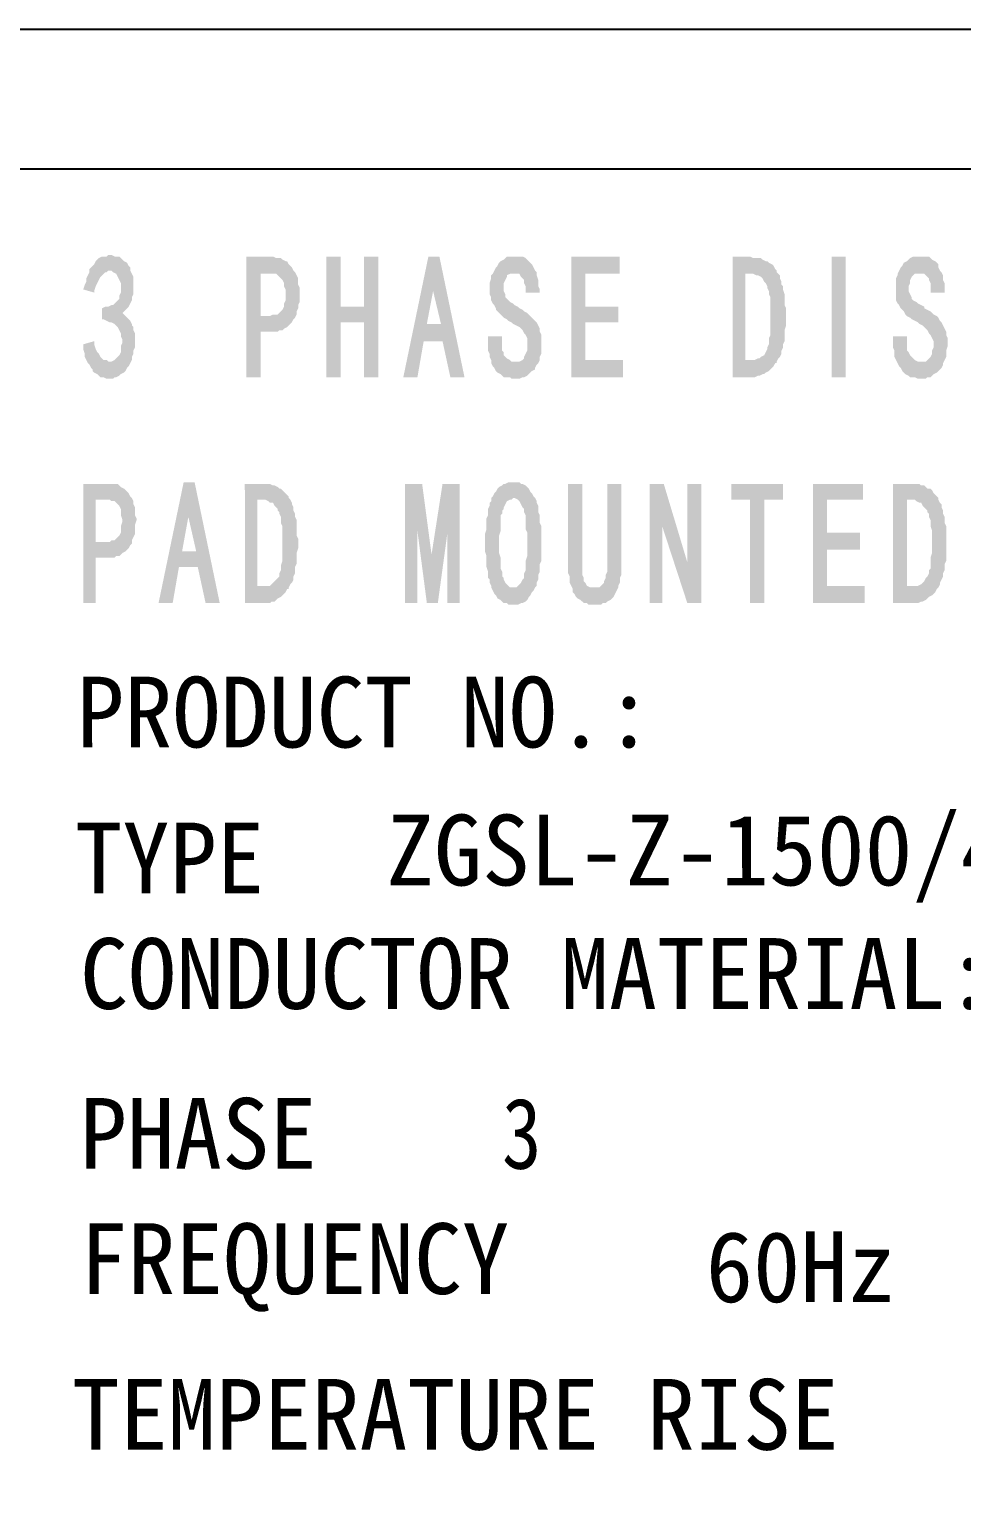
# Model space of a CAD drawing. Header units: millimetres. Extents: x -26542 to -511, y 85916 to 91363.
# Drawn here: x -1567 to -1251.4, y 90081.1 to 90573.6 of the extents above; entities that cross this region are included whole.
import ezdxf

# ---------------------------------------------------------------- set-up
doc = ezdxf.new("R2010")
doc.units = ezdxf.units.MM
for name, color, linetype in [('PDF_Geometry', 7, 'Continuous'), ('PDF_Solid Fills', 7, 'Continuous'), ('PDF_Text', 7, 'Continuous')]:
    doc.layers.add(name, color=color, linetype=linetype)
doc.styles.add('PDF FangSong', font='simfang.ttf')

msp = doc.modelspace()

# ---------------------------------------------------------------- hatches: boundary and pattern name
at = {"layer": 'PDF_Solid Fills', "transparency": 33554559, "extrusion": (-0.004685415688226653, -0.01745240643729066, 0.9998367168639969)}
for points in [[(-24952.27150191017, 87017.04510250548), (-24952.64661883563, 87016.39459239738), (-24953.67224586941, 87016.1191992145), (-24954.18518980744, 87015.98146760417), (-24955.07312024792, 87015.19326089881), (-24955.44823717338, 87014.54275079444), (-24955.82335409697, 87013.89224068215), (-24956.06077443098, 87012.7289170553), (-24956.43602177571, 87012.07837192621), (-24956.81106866046, 87011.42760097934), (-24957.18618558592, 87010.77709086752), (-24956.91079240304, 87009.75146384072), (-24957.14821273508, 87008.58814021014), (-24957.38563306723, 87007.42481658654), (-24957.11023988435, 87006.39918954903), (-24957.34759017767, 87005.2356050834), (-24957.4474443394, 87003.55943292473), (-24953.58209569589, 87003.49775207369), (-24953.71979228919, 87004.01056558872), (-24953.62006854848, 87005.68670273433), (-24953.38264821458, 87006.85002635792), (-24953.14529792115, 87008.01361082355), (-24952.90787758725, 87009.17693445086), (-24952.53276066366, 87009.82744455896), (-24952.15751331893, 87010.47798968805), (-24951.78239639348, 87011.12849979242), (-24951.26958287659, 87011.26619638596), (-24950.894465953, 87011.91670649778), (-24943.71481587575, 87013.8445288227), (-24943.9902090606, 87014.8701558602), (-24944.64078920777, 87015.24553362047), (-24945.42899590754, 87016.13346406119), (-24946.59231953474, 87016.37088439707), (-24947.24296006234, 87016.74596630223), (-24947.89347017265, 87017.12108322745), (-24948.54398028099, 87017.49620014941), (-24949.56960731489, 87017.22080697026), (-24950.08242082992, 87017.08311037673), (-24951.24587487814, 87017.32049568836)], [(-24898.28623894835, 87030.99128731759), (-24907.00445999554, 87028.65034019994), (-24896.40140217717, 86989.16213435726), (-24891.78581968637, 86990.40147372289), (-24895.77916093136, 87005.27358739218), (-24891.67652237683, 87006.37519514794), (-24891.16370885994, 87006.51289174147), (-24890.13808182615, 87006.78828492435), (-24889.76283448131, 87007.43883005297), (-24888.73720744939, 87007.71422323957), (-24888.36209052394, 87008.36473334767), (-24887.47423012031, 87009.15320088807), (-24887.09898277558, 87009.8037460167), (-24886.72386585025, 87010.45425612526), (-24886.34874892479, 87011.10476623382), (-24886.11132859264, 87012.26808985695), (-24885.73621166719, 87012.91859996924), (-24897.1561968904, 87010.4019834036), (-24900.87414495251, 87024.2484700391), (-24897.79713343165, 87025.07468461199), (-24889.72955291404, 87027.79071363853), (-24890.38006302237, 87028.1658305605), (-24891.16826972412, 87029.05376100074), (-24891.81877983245, 87029.42887793016), (-24892.4692899409, 87029.80399485165), (-24893.25769710063, 87030.69215111434), (-24893.77051061753, 87030.55445452081), (-24894.93383424287, 87030.79187485669), (-24895.58434435306, 87031.16699178191), (-24896.61010180612, 87030.89156357897), (-24897.12291532313, 87030.75386698917)], [(-24876.23448486184, 87036.91300759045), (-24880.85006735264, 87035.67366822483), (-24870.24693949916, 86996.18520154711), (-24865.63135700661, 86997.42454091273), (-24870.45101788163, 87015.37405736838), (-24862.75842386822, 87017.43961129943), (-24871.82798380184, 87020.50219253357)], [(-24863.92643877701, 87040.21786587825), (-24868.54189084843, 87038.97856152896), (-24864.13538978854, 87022.56774647208), (-24871.82798380184, 87020.50219253357), (-24862.75842386822, 87017.43961129943), (-24857.9387629932, 86999.49009485124), (-24853.32331092178, 87000.72939920053)], [(-24843.92578902061, 87045.58772140322), (-24847.5156140601, 87044.62381023681), (-24845.11796377378, 87002.93235386955), (-24840.50238128123, 87004.17169323564), (-24841.61828890792, 87016.51771217305), (-24835.46426586632, 87018.17014131509), (-24842.10726400523, 87022.43434990244), (-24842.94770840835, 87033.75448096031)], [(-24843.9259290999, 87045.5882430803), (-24842.94771806477, 87033.75503766164), (-24837.49188197253, 87023.6739150905), (-24842.10733404395, 87022.43461074121), (-24835.46420548402, 87018.17043717392), (-24829.73297620693, 87007.063687569), (-24825.11739371438, 87008.30302693462)], [(-24819.3099576931, 87052.19736793032), (-24820.335584727, 87051.92197474744), (-24820.84839824389, 87051.78427815391), (-24821.87415569881, 87051.50884995097), (-24822.24927262426, 87050.85833984613), (-24822.62438954785, 87050.20782973804), (-24823.51231998834, 87049.41962303221), (-24823.88756733492, 87048.76907790359), (-24824.12491762824, 87047.60549343796), (-24824.5000345537, 87046.95498333313), (-24824.73745488585, 87045.79165970627), (-24824.974875218, 87044.62833607895), (-24817.79522514448, 87046.55615840387), (-24816.7695981107, 87046.83155159047), (-24816.25678459194, 87046.96924818028), (-24815.46844747092, 87046.08135276381), (-24814.81793736247, 87045.7062358344), (-24814.16742725414, 87045.33111890918), (-24813.89203407126, 87044.30549187912), (-24813.10382736952, 87043.41756143468), (-24812.82836414594, 87042.39167356258), (-24812.55297096306, 87041.3660465288), (-24807.9373884704, 87042.60538589442), (-24808.21278165514, 87043.6310129282), (-24809.00118881499, 87044.51916919043), (-24809.27658199787, 87045.54479622422), (-24809.55197518272, 87046.570423258), (-24810.47787847579, 87047.97116721747), (-24810.75327165879, 87048.99679425126), (-24811.40378176898, 87049.37191117322), (-24812.19198846887, 87050.25984161347), (-24812.98019517062, 87051.14777206164), (-24813.63077531767, 87051.52314982191), (-24814.28141584725, 87051.8982317308), (-24814.93192595558, 87052.27334865229), (-24815.58243606403, 87052.6484655817), (-24816.74575968925, 87052.88588590967), (-24817.77151714428, 87052.61045770673), (-24818.28433066118, 87052.47276111692)], [(-24784.95014786534, 87061.42338978965), (-24800.84801898792, 87057.15462034335), (-24790.24496117141, 87017.66641450068), (-24773.32146301505, 87022.2105771373), (-24774.83619556553, 87027.85178666376), (-24787.14424165222, 87024.54692837596), (-24790.44909993617, 87036.85497445893), (-24779.67949440202, 87039.74674297031), (-24781.05646032235, 87044.87487813598), (-24791.82606585638, 87041.98310963204), (-24794.7178343659, 87052.75271516619), (-24783.43541531486, 87055.7821802632)], [(-24742.38480008626, 87072.85269719735), (-24748.02600961272, 87071.33796464512), (-24737.42295179621, 87031.8497588099), (-24731.78174226976, 87033.3644913584), (-24731.26892875275, 87033.50218795193), (-24730.24330171896, 87033.77758113481), (-24729.35524085735, 87034.56582285278), (-24728.84242734045, 87034.70351944631), (-24727.95449689997, 87035.49172614794), (-24727.44168338308, 87035.62942274148), (-24727.06643603649, 87036.2799678701), (-24726.17850559589, 87037.06817457173), (-24725.80338867055, 87037.71868467657), (-24725.4282717451, 87038.36919478839), (-24725.05322486022, 87039.01996573526), (-24724.81567410694, 87040.1833243831), (-24724.30286059005, 87040.32102097617), (-24724.44055718335, 87040.8338344912), (-24734.83491537091, 87038.59261110844), (-24742.40850808646, 87066.79839789495), (-24740.87006753578, 87067.2114876709), (-24731.63903297344, 87069.69013138581), (-24732.28954308003, 87070.0652483115), (-24732.42723967333, 87070.57806182653), (-24733.07774978166, 87070.95317874802), (-24733.86608690268, 87071.84107417194), (-24734.51659701113, 87072.21619110135), (-24735.67999067705, 87072.45387227181), (-24736.33050078538, 87072.82898920123), (-24736.84331430227, 87072.69129260769), (-24738.00676834874, 87072.92867791932), (-24738.65727845707, 87073.30379484128), (-24739.68290549086, 87073.0284016584), (-24740.70866294403, 87072.752973455), (-24741.22147646092, 87072.61527686194)], [(-24700.49862273992, 87041.76466454426), (-24705.11420523247, 87040.52532517863), (-24715.71733308781, 87080.01379185636), (-24711.10175059515, 87081.25313122198)], [(-24686.99859270535, 87087.72455947893), (-24687.51140622224, 87087.58686289284), (-24688.53703325603, 87087.31146970624), (-24689.04997719405, 87087.17373809265), (-24689.93790763454, 87086.38553139474), (-24690.31302455999, 87085.73502128618), (-24690.68814148544, 87085.08451117435), (-24691.57620234706, 87084.2962694522), (-24691.81355264049, 87083.13268498657), (-24692.18866956595, 87082.48217488173), (-24692.42608989798, 87081.31885125488), (-24692.66351023014, 87080.15552762756), (-24685.48386015662, 87082.0833499562), (-24684.45823312283, 87082.3587431428), (-24683.94541960408, 87082.49643972889), (-24682.64426896803, 87081.74624090176), (-24681.99375885783, 87081.37112397654), (-24681.85606226628, 87080.85831046151), (-24681.06785556651, 87079.9703800208), (-24680.79246238165, 87078.94475298701), (-24680.51699915808, 87077.91886511073), (-24680.2416059752, 87076.89323808067), (-24675.62602348253, 87078.13257744629), (-24675.90141666739, 87079.15820447681), (-24676.1768798891, 87080.18409235263), (-24676.45227307384, 87081.20971938642), (-24677.24061019486, 87082.09761480661), (-24677.65369997115, 87083.63605535915), (-24678.44190667092, 87084.52398579987), (-24679.09241678123, 87084.89910272509), (-24679.880623481, 87085.78703316953), (-24680.15601666586, 87086.81266019959), (-24680.80659681302, 87087.18803796358), (-24681.45710692136, 87087.5631548888), (-24682.62056096783, 87087.8005402009), (-24683.27107107616, 87088.17565712985), (-24683.92158118449, 87088.55077405181), (-24684.94720821839, 87088.27538087266), (-24685.97296567331, 87087.99995266553)], [(-24943.71514675685, 87013.84471962461), (-24950.89479683212, 87011.91689729597), (-24949.86916979833, 87012.19229048258), (-24949.21865969, 87011.81717356062), (-24948.05520564353, 87011.57978824154), (-24947.26699894364, 87010.69185780128), (-24946.47879224201, 87009.80392736057), (-24945.6905155034, 87008.91573607782), (-24945.41512231855, 87007.89010904403), (-24945.13972913381, 87006.86448201397), (-24944.86433595081, 87005.83885498019), (-24945.10175628297, 87004.67553135287), (-24944.82629306125, 87003.64964348031), (-24945.20140998485, 87002.99913336849), (-24945.5765269103, 87002.34862325992), (-24945.95177425502, 87001.6980781313), (-24946.32689118048, 87001.04756802693), (-24946.83970469551, 87000.9098714334), (-24947.72763513785, 87000.12166472804), (-24948.75339259289, 86999.84623652836), (-24949.64132303523, 86999.05802982673), (-24948.6774468912, 86995.46833520662), (-24948.16463337431, 86995.60603179969), (-24947.00117932784, 86995.36864648806), (-24945.83778566378, 86995.13096531341), (-24945.32497214689, 86995.26866190694), (-24944.16164851969, 86995.03124157107), (-24943.51100799209, 86994.6561596659), (-24942.86049788189, 86994.2810427444), (-24942.072291182, 86993.39311229996), (-24941.28408448026, 86992.50518186344), (-24941.00869129738, 86991.47955482593), (-24940.22041455691, 86990.59136354318), (-24939.94502137392, 86989.56573650893), (-24940.18244170607, 86988.4024128858), (-24939.90704852121, 86987.37678585202), (-24939.63165533834, 86986.35115881823), (-24939.86907567224, 86985.18783519091), (-24940.24419259583, 86984.53732508235), (-24940.61930952128, 86983.88681497425), (-24940.994556866, 86983.23626984935), (-24941.88241726963, 86982.44780230522), (-24942.39523078466, 86982.31010571169), (-24949.43718427035, 86979.86946986802), (-24948.78667416016, 86979.4943529428), (-24947.99846746027, 86978.60642250208), (-24947.34795735194, 86978.23130558059), (-24947.21026075864, 86977.71849206183), (-24946.55975065019, 86977.34337513614), (-24945.39629660384, 86977.10598982079), (-24944.74578649539, 86976.7308728993), (-24944.09520634834, 86976.35549513111), (-24943.06957931444, 86976.63088831818), (-24941.90612526808, 86976.39350300236), (-24941.39331175108, 86976.53119959217), (-24940.88049823418, 86976.66889618523), (-24939.8548712004, 86976.94428937184), (-24939.47975427681, 86977.5947994804), (-24938.96681033878, 86977.73253109027), (-24938.07894993515, 86978.52099863067), (-24937.70383301156, 86979.17150874296), (-24936.81590256921, 86979.95971544087), (-24936.44065522449, 86980.61026056949), (-24936.20323489234, 86981.77358419634), (-24935.82811796688, 86982.42409430863), (-24935.59069763485, 86983.5874179285), (-24935.35334733955, 86984.75100239413), (-24935.62874052441, 86985.77662943164), (-24935.39132019226, 86986.93995305523), (-24935.66671337711, 86987.96558009274), (-24935.4292930431, 86989.12890371215), (-24935.70468622609, 86990.15453074593), (-24935.98007941083, 86991.18015778018), (-24936.39323922584, 86992.71885917475), (-24936.66863240884, 86993.74448620854), (-24937.45683911047, 86994.63241664926), (-24937.73223229533, 86995.65804368304), (-24938.38274240366, 86996.03316060826), (-24938.5204389951, 86996.54597412329), (-24939.30871573556, 86997.43416540232), (-24940.60973595234, 86998.18439925695), (-24941.26024606079, 86998.55951617891), (-24941.91088659025, 86998.93459808407), (-24942.5613966987, 86999.3097150093), (-24941.81103243039, 87000.61077024648), (-24941.43591550493, 87001.26128035877), (-24941.06079857948, 87001.91179046314), (-24940.82337824546, 87003.07511409046), (-24940.58595791343, 87004.23843771778), (-24940.86142113688, 87005.26432558987), (-24940.62400080299, 87006.42764921719), (-24940.89939398773, 87007.45327625098), (-24941.17478717072, 87008.47890328476), (-24941.58787694876, 87010.01734383358), (-24941.86334017047, 87011.04323170986), (-24942.13873335533, 87012.06885874365), (-24942.9269400551, 87012.9567891839)], [(-24889.72942249291, 87027.79074865533), (-24897.79713343165, 87025.07468461199), (-24896.77137597674, 87025.35011281166), (-24895.74574894295, 87025.62550599826), (-24895.0952388345, 87025.25038907258), (-24894.44472872617, 87024.87527214363), (-24893.79408819659, 87024.50019024592), (-24893.14357808826, 87024.1250733165), (-24892.35537138837, 87023.23714287626), (-24892.07990816305, 87022.21125499997), (-24891.29170146317, 87021.32332456345), (-24890.87861168687, 87019.7848840109), (-24890.74091509543, 87019.27207049588), (-24890.32775528042, 87017.73336910084), (-24890.56517561432, 87016.57004547725), (-24890.28978242958, 87015.54441844346), (-24890.52720276173, 87014.3810948166), (-24890.90231968707, 87013.73058471177), (-24891.27756703191, 87013.08003957942), (-24891.65268395725, 87012.42952947086), (-24892.16549747426, 87012.29183287779), (-24893.19112450804, 87012.01643969445), (-24894.07918536966, 87011.22819797648), (-24897.1561968904, 87010.4019834036), (-24885.73608124792, 87012.91863498557), (-24885.4986609139, 87014.0819586129), (-24885.77405409876, 87015.10758564668), (-24885.53663376661, 87016.270909274), (-24885.8120269496, 87017.29653630778), (-24885.57460661745, 87018.45985993091), (-24885.98776643246, 87019.99856132595), (-24886.2631596172, 87021.02418835228), (-24886.40085620875, 87021.53700187104), (-24886.81394598319, 87023.07544241985), (-24887.60215268482, 87023.96337286802), (-24887.87761590839, 87024.98926074058), (-24888.15300909139, 87026.01488777436), (-24888.94121579302, 87026.90281821461)], [(-24824.97500563913, 87044.6283010589), (-24825.35012256459, 87043.97779095033), (-24825.07472937973, 87042.95216391655), (-24825.17445312219, 87041.27602677792), (-24824.89898989873, 87040.25013889838), (-24824.62359671388, 87039.22451186832), (-24824.21050693758, 87037.68607131904), (-24823.42230023781, 87036.79814087506), (-24823.14690705296, 87035.77251384128), (-24822.35863031435, 87034.88432256225), (-24821.70812020602, 87034.50920563657), (-24820.91991350427, 87033.62127519259), (-24820.78221691283, 87033.10846167384), (-24820.13170680264, 87032.73334475188), (-24818.83055616473, 87031.98314592149), (-24818.18004605814, 87031.60802899953), (-24817.52953594795, 87031.23291207431), (-24816.36621232261, 87030.99549173843), (-24815.71557179315, 87030.62040983327), (-24814.55224816781, 87030.38298950484), (-24813.90173805947, 87030.0078725759), (-24812.73834439542, 87029.77019140497), (-24811.57489034894, 87029.53280608961), (-24810.92438024061, 87029.15768916393), (-24810.27387013217, 87028.7825722387), (-24809.48566343053, 87027.89464180171), (-24808.83515332208, 87027.51952487277), (-24808.04681619932, 87026.63162945257), (-24807.77135297761, 87025.60574157629), (-24807.49595979461, 87024.5801145425), (-24807.22056660987, 87023.55448750872), (-24806.94517342502, 87022.52886047494), (-24807.1827241783, 87021.36550182756), (-24807.42014451232, 87020.20217820769), (-24807.28244792076, 87019.68936468894), (-24807.65756484435, 87019.03885458084), (-24808.54549528484, 87018.25064788247), (-24809.05830880185, 87018.1129512894), (-24810.08406625676, 87017.83752308227), (-24802.25377565192, 87019.39026350575), (-24802.01635531976, 87020.55358713306), (-24802.29174850276, 87021.57921416685), (-24802.05432817061, 87022.74253778672), (-24802.32972135546, 87023.76816482423), (-24802.74281112989, 87025.30660537304), (-24803.01820431463, 87026.33223240683), (-24803.15590090607, 87026.84504592186), (-24803.43136412965, 87027.87093379768), (-24803.70675731439, 87028.89656083193), (-24804.49496401427, 87029.7844912759), (-24804.77035719727, 87030.81011830969), (-24805.55856389704, 87031.6980487504), (-24806.34697105864, 87032.58620501263), (-24806.99748116708, 87032.96132193459), (-24808.29850138386, 87033.71155578922), (-24808.94901149406, 87034.08667271072), (-24809.59952160239, 87034.4617896364), (-24810.25003171084, 87034.8369065579), (-24811.41348575731, 87035.07429187698), (-24812.06399586564, 87035.44940879894), (-24813.22731949098, 87035.6868291311), (-24813.87782960117, 87036.06194605632), (-24815.04128364578, 87036.29933137214), (-24815.69179375598, 87036.67444829363), (-24816.85511738132, 87036.91186862951), (-24817.50569752837, 87037.2872463935), (-24818.15633805795, 87037.66232829867), (-24818.80684816628, 87038.03744522063), (-24819.08224134927, 87039.06307225814), (-24819.8704480509, 87039.95100269467), (-24820.1458412339, 87040.97662973218), (-24820.2835378272, 87041.4894432472), (-24820.55900104891, 87042.51533112722), (-24820.32158071676, 87043.67865474708), (-24820.08416038472, 87044.84197837394), (-24820.22185697616, 87045.35479189269), (-24819.33379611454, 87046.14303361112), (-24818.82098259765, 87046.28073020047), (-24817.79535556375, 87046.55612338753)], [(-24731.63890255231, 87069.69016640261), (-24740.86993711465, 87067.21152268769), (-24740.3571235995, 87067.34921928123), (-24739.84431008075, 87067.4869158743), (-24738.68085603614, 87067.24953056267), (-24738.16804251925, 87067.38722715201), (-24737.00471889216, 87067.14980682358), (-24736.35420878371, 87066.77468989836), (-24735.56587166281, 87065.88679447444), (-24734.91536155436, 87065.51167754875), (-24734.12708481576, 87064.623486266), (-24733.98938822246, 87064.11067275098), (-24733.20118152257, 87063.22274231073), (-24732.92578833783, 87062.19711527694), (-24732.13758163794, 87061.30918483622), (-24731.8621884532, 87060.28355780244), (-24731.44902863819, 87058.7448564074), (-24731.1736354552, 87057.71922937362), (-24730.7605456789, 87056.1807888248), (-24730.34745590272, 87054.64234827599), (-24730.20975931117, 87054.12953475723), (-24729.93436612643, 87053.10390772717), (-24729.52120631142, 87051.56520633213), (-24729.10811653698, 87050.02676578332), (-24728.83272335224, 87049.00113874953), (-24729.07014368428, 87047.83781512221), (-24728.79468046071, 87046.81192725012), (-24728.51928727783, 87045.78630021634), (-24728.75670761173, 87044.62297658902), (-24728.61901101843, 87044.11016307399), (-24728.85643135244, 87042.9468394504), (-24729.09385168459, 87041.78351582354), (-24729.98191254621, 87040.99527410138), (-24730.35702947166, 87040.34476398956), (-24730.86984298856, 87040.20706740348), (-24731.75777342904, 87039.41886069812), (-24732.27071736706, 87039.28112908825), (-24733.29634440085, 87039.00573590538), (-24734.83478494978, 87038.59264613269), (-24724.44042676222, 87040.83386951173), (-24724.20300642832, 87041.99719313486), (-24723.82788950473, 87042.64770324342), (-24723.59046917071, 87043.81102687074), (-24723.86586235545, 87044.83665390452), (-24723.62844202155, 87045.99997753138), (-24723.90383520629, 87047.02560456516), (-24723.66628445312, 87048.18896320928), (-24723.94174767658, 87049.21485108137), (-24724.35483745288, 87050.75329163391), (-24724.63023063587, 87051.7789186677), (-24724.53050689516, 87053.45505580632), (-24724.80597011873, 87054.48094368633), (-24725.21905989503, 87056.01938423514), (-24725.63214966946, 87057.55782478023), (-24726.04523944564, 87059.09626533277), (-24726.83344614739, 87059.98419577722), (-24727.24660596054, 87061.52289716806), (-24727.52199914528, 87062.54852420185), (-24727.79739232827, 87063.57415123563), (-24728.72342604259, 87064.97486017458), (-24728.99881922733, 87066.0004872051), (-24729.6493993745, 87066.37586497283), (-24729.92479255935, 87067.40149200661), (-24730.71299925912, 87068.28942244686), (-24730.98839244212, 87069.31504948065)], [(-24692.6637710724, 87080.1554575907), (-24692.52607448096, 87079.64264407568), (-24692.76349481312, 87078.47932044836), (-24692.35040503682, 87076.94087989954), (-24692.07494181325, 87075.91499202326), (-24691.79954863025, 87074.88936498947), (-24691.38645885407, 87073.35092444066), (-24691.11106567108, 87072.32529740687), (-24690.83567248634, 87071.29967037309), (-24690.04739574587, 87070.41147909407), (-24689.39688563743, 87070.03636216465), (-24688.60867893766, 87069.1484317244), (-24687.95816882921, 87068.77331479872), (-24687.30752829975, 87068.39823289402), (-24686.519321598, 87067.5103024533), (-24685.86881148966, 87067.13518552436), (-24684.70548786432, 87066.89776519593), (-24684.05497775599, 87066.52264827024), (-24682.89152370952, 87066.28526295861), (-24681.72820008418, 87066.04784262273), (-24681.07768997399, 87065.67272570077), (-24679.91416589066, 87065.43507954292), (-24679.26365578047, 87065.05996262142), (-24678.61314567202, 87064.6848456962), (-24677.96263556369, 87064.30972877052), (-24677.1744288638, 87063.42179832654), (-24676.52391875361, 87063.04668140458), (-24675.73558163259, 87062.15878598066), (-24674.94730489398, 87061.27059470164), (-24674.67191170924, 87060.24496766785), (-24674.39651852625, 87059.21934063407), (-24674.6339388584, 87058.05601700675), (-24674.35854567355, 87057.03038997296), (-24674.59609642683, 87055.86703132931), (-24674.97121335228, 87055.21652121702), (-24675.34633027774, 87054.56601111265), (-24675.72144720133, 87053.91550100036), (-24676.74707423511, 87053.64010782121), (-24677.77283168829, 87053.36467961408), (-24669.94254108344, 87054.91742003756), (-24669.70512075128, 87056.08074365743), (-24669.46770041913, 87057.24406728847), (-24669.74309360399, 87058.26969431853), (-24670.01848678687, 87059.29532135604), (-24669.91876304627, 87060.97145849792), (-24670.19415623101, 87061.99708553217), (-24670.33185282256, 87062.50989904348), (-24670.60731604602, 87063.53578692302), (-24671.39552274591, 87064.42371736374), (-24671.6709159289, 87065.44934439752), (-24672.45912263053, 87066.33727483777), (-24673.24732933042, 87067.22520527849), (-24674.03573649202, 87068.11336154444), (-24674.68624660035, 87068.4884784664), (-24675.47445330024, 87069.37640891038), (-24676.12496341043, 87069.75152583234), (-24677.28828703577, 87069.98894616822), (-24677.9387971441, 87070.36406308971), (-24678.58943767182, 87070.7391449986), (-24679.75276129891, 87070.97656532703), (-24680.91608492425, 87071.21398566291), (-24681.05378151569, 87071.72679917794), (-24682.21723556216, 87071.96418449329), (-24683.3805591875, 87072.20160482544), (-24684.03106929583, 87072.57672175113), (-24685.19446296175, 87072.81440292532), (-24685.84510348935, 87073.18948483048), (-24685.98280008277, 87073.70229834551), (-24686.77100678254, 87074.59022878995), (-24687.55921348243, 87075.47815922648), (-24687.83460666717, 87076.50378626399), (-24687.97230326058, 87077.01659977902), (-24687.73495296529, 87078.18018424511), (-24688.01034615014, 87079.2058112789), (-24687.77292581613, 87080.36913490575), (-24687.3976784714, 87081.01968003437), (-24687.02256154781, 87081.67019013921), (-24685.99693451403, 87081.94558332581), (-24685.48412099713, 87082.08327991562)], [(-24949.31309076934, 86987.59952470986), (-24952.62752262212, 86985.60998651339), (-24952.48982603068, 86985.09717299463), (-24952.21443284594, 86984.07154596085), (-24951.28845951578, 86982.67054115934), (-24951.01306633104, 86981.64491412556), (-24950.22485962929, 86980.75698368484), (-24949.43665292941, 86979.86905324459), (-24942.39456902444, 86982.30972410832), (-24942.90751296247, 86982.17199249472), (-24943.55802307278, 86982.54710942041), (-24944.5836501047, 86982.27171623753), (-24945.23416021315, 86982.64683316275), (-24945.88467032334, 86983.02195008472), (-24946.67300744436, 86983.90984550864), (-24947.32358759141, 86984.28522327635), (-24948.11179429316, 86985.1731537166), (-24949.03769758448, 86986.57389767235)], [(-24816.38992032292, 87024.94119243929), (-24821.00537239434, 87023.70188809047), (-24820.45458602475, 87021.6506340229), (-24820.0414262116, 87020.11193263158), (-24819.76603302686, 87019.0863055978), (-24818.97782632511, 87018.19837515708), (-24818.70243314223, 87017.1727481233), (-24817.91422644048, 87016.28481768304), (-24817.63883325749, 87015.25919064926), (-24816.85062655772, 87014.37126020482), (-24816.20011644741, 87013.99614328332), (-24815.4118397088, 87013.10795200011), (-24814.76119917934, 87012.73287009541), (-24813.597875554, 87012.49544975953), (-24812.9473654438, 87012.12033283757), (-24812.29685533722, 87011.74521591235), (-24811.27122830343, 87012.02060909523), (-24810.24547084852, 87012.29603729816), (-24809.59496074007, 87011.92092037667), (-24808.56933370628, 87012.19631355954), (-24808.05652018939, 87012.33401015308), (-24807.03076273622, 87012.60943835601), (-24806.14283229387, 87013.39764505439), (-24805.63001877698, 87013.53534164745), (-24804.7419579135, 87014.32358336961), (-24804.36684098991, 87014.97409347398), (-24803.99172406446, 87015.62460358627), (-24803.61660714087, 87016.27511369484), (-24802.72867669852, 87017.06332039274), (-24802.86644333065, 87017.5763947498), (-24802.62889257737, 87018.73975339392), (-24802.25377565192, 87019.39026350575), (-24810.08406625676, 87017.83752308227), (-24811.10969329055, 87017.56212990312), (-24811.760203399, 87017.93724682461), (-24812.92365744535, 87018.17463213671), (-24813.5741675538, 87018.54974906193), (-24814.22467766213, 87018.92486599134), (-24814.50007084699, 87019.9504930214), (-24815.15058095532, 87020.32560994662), (-24815.56367073162, 87021.86405049544), (-24815.83913395519, 87022.88993837172)], [(-24684.07855533506, 87060.4683839879), (-24688.69400740659, 87059.22907963861), (-24688.143221037, 87057.17782557104), (-24687.73006122373, 87055.63912418392), (-24686.9418545221, 87054.75119373947), (-24686.66646133724, 87053.72556670941), (-24686.39106815436, 87052.6999396719), (-24685.60286145261, 87051.81200923491), (-24684.81465475284, 87050.92407878721), (-24684.02644805296, 87050.0361483465), (-24683.37593794265, 87049.661031425), (-24682.58753078291, 87048.7728751623), (-24681.93702067458, 87048.39775823709), (-24681.28651056625, 87048.02264130767), (-24680.12318694091, 87047.78522097925), (-24679.47267683072, 87047.41010405775), (-24678.95986331557, 87047.54780064384), (-24677.93410586065, 87047.8232288505), (-24676.77078223531, 87047.58580851834), (-24676.25796871842, 87047.72350510815), (-24675.23221126536, 87047.99893331155), (-24674.20658423146, 87048.27432649815), (-24673.83146730612, 87048.92483660253), (-24672.80584027222, 87049.20022978913), (-24672.43059292564, 87049.85077491822), (-24672.05547600205, 87050.50128502259), (-24671.1675455597, 87051.28949172795), (-24670.79242863611, 87051.94000183279), (-24670.41731171077, 87052.59051194135), (-24670.04213440476, 87053.24131791573), (-24669.80471407261, 87054.4046415356), (-24669.94241066405, 87054.91745505435), (-24677.7727012689, 87053.3647146346), (-24678.28551478579, 87053.2270180448), (-24679.44883841113, 87053.46443837322), (-24680.09934851946, 87053.83955529891), (-24680.74998904904, 87054.21463720407), (-24681.40049915737, 87054.5897541293), (-24682.18870585912, 87055.47768457374), (-24682.83921596745, 87055.85280149523), (-24683.25230574375, 87057.39124204777), (-24683.52776896732, 87058.41712992033)], [(-24931.65461645601, 86942.30960803851), (-24940.37283750146, 86939.96866091713), (-24929.90747627639, 86900.99326859694), (-24925.80470730248, 86902.09491137275), (-24929.79804854747, 86916.96702504205), (-24925.18259647605, 86918.20632938761), (-24924.66978295904, 86918.34402598115), (-24923.64415592526, 86918.61941916775), (-24923.26897861925, 86919.27022513468), (-24922.24335158546, 86919.54561831756), (-24921.86823466187, 86920.19612842612), (-24921.49311773642, 86920.84663853468), (-24920.6050568748, 86921.63488025637), (-24920.22993994935, 86922.28539036494), (-24919.8548230239, 86922.9359004735), (-24919.61740269186, 86924.09922410036), (-24919.24228576641, 86924.7497342052), (-24931.17508450651, 86922.09542105347), (-24934.89303256664, 86935.94190768199), (-24931.30320752901, 86936.90581884794), (-24923.23562701314, 86939.62184787448), (-24923.88613712159, 86939.99696480017), (-24924.67434382148, 86940.88489524415), (-24925.32485392981, 86941.26001216983), (-24925.97543407883, 86941.6353899301), (-24926.62607460644, 86942.01047183899), (-24927.78939823364, 86942.24789217068), (-24928.43990834197, 86942.62300909637), (-24929.09041845042, 86942.99812601786), (-24930.11617590534, 86942.72269781493), (-24931.14180293912, 86942.44730463205)], [(-24904.09887847607, 86950.25816189637), (-24907.6887035137, 86949.29425073741), (-24905.2910532275, 86907.60279436642), (-24900.67547073669, 86908.84213373577), (-24901.79137836152, 86921.1881526662), (-24895.63735532004, 86922.84058181196), (-24902.14258682681, 86926.59171604225), (-24903.12079786195, 86938.42492146092)], [(-24904.09881809552, 86950.25845775893), (-24903.12093794136, 86938.42544314172), (-24897.52714441356, 86927.83157708868), (-24902.14272690611, 86926.59223772306), (-24895.63729493762, 86922.8408776708), (-24889.90606566065, 86911.73412806541), (-24885.29048316984, 86912.9734674315)], [(-24881.90935775929, 86955.66680781543), (-24887.55056728574, 86954.1520752632), (-24877.08520605881, 86915.17668294301), (-24871.44399653422, 86916.69141549151), (-24870.93118301732, 86916.82911208505), (-24869.9055559854, 86917.10450526793), (-24868.87979853037, 86917.37993347086), (-24868.50468160491, 86918.03044358315), (-24867.47905457113, 86918.30583676603), (-24867.10393764568, 86918.95634687459), (-24866.72869030281, 86919.60689200321), (-24865.84075986047, 86920.39509870112), (-24865.46571297373, 86921.04586965172), (-24865.09059605026, 86921.69637976028), (-24864.7154791248, 86922.3468898721), (-24864.47792837152, 86923.51024851575), (-24863.96511485463, 86923.64794510929), (-24864.10281144606, 86924.16075862432), (-24874.49716963549, 86921.91953524156), (-24882.07076235104, 86950.12532203179), (-24880.53232180024, 86950.53841180773), (-24871.30128723616, 86953.01705551893), (-24871.95179734635, 86953.39217244461), (-24872.08949393791, 86953.90498595964), (-24872.74000404624, 86954.28010288486), (-24873.39064457582, 86954.65518479003), (-24874.69173483131, 86955.40567948343), (-24875.34224493965, 86955.78079640493), (-24875.8550584584, 86955.64309981512), (-24876.50556856685, 86956.0182167408), (-24877.66902261321, 86956.25560205244), (-24878.18183612835, 86956.11790545937), (-24879.34515975357, 86956.35532579524), (-24880.37091720861, 86956.07989759184), (-24880.8837307255, 86955.94220099831)], [(-24829.60016190098, 86969.71245552413), (-24835.24150184484, 86968.19768795511), (-24824.77614062163, 86929.22229563864), (-24820.67337164597, 86930.32393841073), (-24827.00769503263, 86953.9144035466)], [(-24829.60016190098, 86969.71245552413), (-24827.00769503263, 86953.9144035466), (-24817.59636012523, 86931.15015298361), (-24820.3265235849, 86947.4610184799)], [(-24817.29224623542, 86973.01727879513), (-24822.93332534074, 86971.50258126296), (-24820.3265235849, 86947.4610184799), (-24817.59636012523, 86931.15015298361), (-24814.00640466635, 86932.11409916636), (-24816.98825331067, 86955.50489099557)], [(-24817.29224623542, 86973.01727879513), (-24816.98825331067, 86955.50489099557), (-24810.9293931456, 86932.94031373551), (-24806.82688501221, 86934.04188647121)], [(-24799.99343069561, 86978.21172571462), (-24801.0190577294, 86977.93633253174), (-24801.53187124629, 86977.7986359382), (-24802.41993210791, 86977.01039421605), (-24802.9327456248, 86976.87269762298), (-24803.30786255025, 86976.22218751814), (-24804.1957929926, 86975.43398081278), (-24804.57104033558, 86974.78343568789), (-24804.80846066948, 86973.6201120643), (-24805.18357759307, 86972.96960195247), (-24805.42092788825, 86971.80601748638), (-24805.79604481184, 86971.15550737828), (-24798.61639473657, 86973.0833297032), (-24798.10358121968, 86973.22102629626), (-24796.94025759434, 86972.98360596411), (-24796.28961706487, 86972.60852405569), (-24795.50141036499, 86971.72059361497), (-24794.71320366324, 86970.83266317472), (-24794.06269355491, 86970.45754625276), (-24793.78723033133, 86969.43165837275), (-24792.99902363145, 86968.5437279325), (-24792.72363044857, 86967.51810089871), (-24792.44823726371, 86966.49247386493), (-24792.17284407897, 86965.46684683114), (-24791.75975430454, 86963.92840628233), (-24790.97154760291, 86963.04047584161), (-24790.55838778778, 86961.5017744503), (-24790.00760142005, 86959.45052038273), (-24789.73213819659, 86958.42463251064), (-24789.31904842029, 86956.88619195763), (-24788.90595864586, 86955.34775140882), (-24789.00568238657, 86953.6716142632), (-24788.73028920358, 86952.64598723315), (-24788.45489601884, 86951.62036020262), (-24788.17950283398, 86950.59473316511), (-24788.41692316614, 86949.43140954198), (-24788.14145994443, 86948.4055216657), (-24788.00376335112, 86947.89270815067), (-24788.37888027658, 86947.24219803838), (-24788.61630061048, 86946.07887441153), (-24788.99141753407, 86945.42836430669), (-24789.36659484007, 86944.77755833603), (-24789.74171176553, 86944.1270482312), (-24790.76733879931, 86943.8516550446), (-24783.82510905608, 86944.61615374219), (-24783.58768872404, 86945.7794773695), (-24783.21257179859, 86946.42998748133), (-24783.48803502205, 86947.45587535389), (-24783.25048426702, 86948.61923399754), (-24783.38818086032, 86949.1320475163), (-24783.66364408203, 86950.15793538885), (-24783.42622374988, 86951.3212590157), (-24783.83931352617, 86952.85969956871), (-24784.11470670905, 86953.88532659877), (-24783.87728637701, 86955.0486502219), (-24784.29037615319, 86956.58709077444), (-24784.70346592949, 86958.12553132372), (-24784.97885911434, 86959.1511583575), (-24785.39201892749, 86960.68985974835), (-24785.80510870379, 86962.22830030089), (-24786.21819847997, 86963.76674085017), (-24786.49366170354, 86964.79262872227), (-24786.90675147797, 86966.3310692748), (-24787.69495817972, 86967.21899971925), (-24788.10804795404, 86968.75744026806), (-24788.3834411389, 86969.78306729812), (-24789.17164784053, 86970.67099774256), (-24789.4471110641, 86971.69688561838), (-24789.7225042471, 86972.72251265217), (-24790.51084136812, 86973.61040807236), (-24790.64853796142, 86974.12322159111), (-24791.43674466119, 86975.01115203183), (-24792.08725476963, 86975.38626895333), (-24792.8755315101, 86976.2744602398), (-24793.52604161843, 86976.64957716176), (-24794.31424831832, 86977.53750760574), (-24794.96488884778, 86977.9125895109), (-24795.61539895623, 86978.28770643286), (-24796.77872258332, 86978.52512676874), (-24797.29153610021, 86978.38743017521), (-24797.94204620866, 86978.7625471009), (-24798.96780366171, 86978.48711890122)], [(-24777.29122688121, 86983.75803319924), (-24781.90667895274, 86982.51872885041), (-24774.60847942194, 86955.33856910141), (-24774.47071279178, 86954.82549474062), (-24774.05762301548, 86953.28705419553), (-24773.2694163156, 86952.39912375109), (-24772.99402313086, 86951.37349671731), (-24772.718629946, 86950.34786968352), (-24771.93042324611, 86949.4599392428), (-24771.14221654448, 86948.57200880256), (-24770.86682336149, 86947.54638176877), (-24770.21631325316, 86947.17126484308), (-24769.42803651269, 86946.28307356033), (-24768.77739598311, 86945.90799165517), (-24767.61407235789, 86945.67057132302), (-24766.96356224944, 86945.2954543978), (-24766.31305213924, 86944.92033747258), (-24765.28742510732, 86945.19573065918), (-24764.63678457774, 86944.82064875402), (-24763.61115754396, 86945.09604193317), (-24762.58553051017, 86945.37143511977), (-24761.559773057, 86945.6468633269), (-24760.53414602322, 86945.92225650605), (-24760.15902909776, 86946.57276661787), (-24759.13340206584, 86946.84815979702), (-24758.75815471925, 86947.49870492611), (-24757.87022427865, 86948.28691163147), (-24757.49510735332, 86948.93742173584), (-24757.11999042786, 86949.5879318444), (-24756.88264013443, 86950.75151631376), (-24756.64508938126, 86951.91487495741), (-24756.40766904911, 86953.07819858473), (-24764.10026306065, 86951.01264464622), (-24765.12589009444, 86950.73725145962), (-24765.63870361133, 86950.59955486981), (-24766.8021576578, 86950.8369401819), (-24767.59036435944, 86951.72487062588), (-24768.24087446602, 86952.09998754784), (-24768.51626765076, 86953.12561458163), (-24769.30447435251, 86954.01354502188), (-24769.5798675355, 86955.03917205567), (-24769.99302735052, 86956.5778734507)], [(-24764.47036728135, 86987.20058808057), (-24769.0858193509, 86985.96128373127), (-24761.78761982021, 86958.78112397902), (-24761.3744600052, 86957.2424225877), (-24761.61201075837, 86956.07906394405), (-24761.33661757549, 86955.05343691027), (-24761.57403790765, 86953.89011328295), (-24761.43634131609, 86953.3772997642), (-24762.18657516513, 86952.07627954753), (-24762.56169209059, 86951.42576943897), (-24763.07450560748, 86951.28807284962), (-24764.10026306065, 86951.01264464622), (-24756.40766904911, 86953.07819858473), (-24756.54536564054, 86953.59101209976), (-24756.30794530839, 86954.75433572335), (-24756.72103508282, 86956.29277627589), (-24756.48361475079, 86957.45609990275), (-24756.75900793553, 86958.48172693653), (-24757.17216775054, 86960.02042832784)], [(-24750.62375022459, 86990.91857116064), (-24755.23920229601, 86989.67926681181), (-24744.77384107106, 86950.70387449488), (-24740.67120251828, 86951.80548224691), (-24747.41861567949, 86976.93438793579)], [(-24750.62375022459, 86990.91857116064), (-24747.41861567949, 86976.93438793579), (-24732.46579498798, 86954.00873277523), (-24736.04604645667, 86967.3424058957)], [(-24738.31570413976, 86994.22342944844), (-24742.93115621305, 86992.98412509914), (-24736.04604645667, 86967.3424058957), (-24732.46579498798, 86954.00873277523), (-24727.85034291656, 86955.24803712452)], [(-24711.64835790417, 87001.38393238233), (-24728.57185606053, 86996.8397697527), (-24727.19482010149, 86991.711373745), (-24721.04079706001, 86993.36380288703), (-24711.95247179398, 86959.51680657454), (-24707.33701972256, 86960.75611091964), (-24716.42534498859, 86994.6031072326), (-24710.2713219471, 86996.25553637464)], [(-24685.49382518558, 87008.40673873387), (-24701.90450982505, 87004.00027269032), (-24691.43914859998, 86965.02488037013), (-24674.51565044362, 86969.56904300302), (-24676.03038299596, 86975.21025252948), (-24688.33842907904, 86971.90539424168), (-24691.5055907733, 86983.70062680962), (-24680.73598523915, 86986.592395321), (-24682.25064775092, 86992.23334400542), (-24693.02025328507, 86989.34157549776), (-24695.91202179459, 87000.11118103191), (-24684.11678922665, 87003.27834272617)], [(-24670.10876758001, 87012.53781158663), (-24675.74997710646, 87011.02307904186), (-24665.28461587953, 86972.04768671794), (-24659.64340635494, 86973.56241927017), (-24658.61777932115, 86973.83781245304), (-24658.10496580612, 86973.97550904611), (-24657.07920835109, 86974.25093724579), (-24656.19127790874, 86975.03914394742), (-24655.67846439371, 86975.17684054095), (-24654.79040353023, 86975.96508225938), (-24654.41528660478, 86976.61559236748), (-24654.04016968119, 86977.26610247977), (-24653.15230927756, 86978.05457001645), (-24652.77719235397, 86978.70508012827), (-24652.40194500925, 86979.3556252569), (-24652.16452467535, 86980.51894888049), (-24651.78940774989, 86981.16945899278), (-24662.18376593932, 86978.92823561002), (-24669.75735865487, 87007.13402239606), (-24668.73173162097, 87007.40941557894), (-24659.50069705688, 87009.88805929385), (-24659.63839365018, 87010.40087280888), (-24660.28890375863, 87010.7759897341), (-24660.93941386696, 87011.15110666351), (-24661.59005439654, 87011.52618856868), (-24662.37833113701, 87012.4143798477), (-24663.02884124347, 87012.7894967692), (-24664.05446827726, 87012.51410359005), (-24664.70497838757, 87012.889220512), (-24665.35561891517, 87013.2643024209), (-24666.38124594907, 87012.98890923802), (-24667.03175605927, 87013.36402615951), (-24668.05738309305, 87013.08863297291), (-24669.08314054622, 87012.81320477324)], [(-24923.23495559476, 86939.62090956978), (-24931.30266653362, 86936.90484552318), (-24930.27690907859, 86937.18027372612), (-24929.62639897026, 86936.8051568009), (-24928.60077193636, 86937.08054998377), (-24927.95026182802, 86936.70543305855), (-24927.29962129844, 86936.33035115339), (-24926.64911119011, 86935.95523423143), (-24925.86090448836, 86935.06730379118), (-24925.58544126491, 86934.0414159149), (-24925.31004808191, 86933.01578888483), (-24924.38414478872, 86931.61504492164), (-24924.24644819729, 86931.10223140288), (-24924.34610189917, 86929.42583342222), (-24924.07070871617, 86928.40020639217), (-24923.79531553143, 86927.37457935838), (-24924.03273586358, 86926.21125573106), (-24924.40785278904, 86925.56074561924), (-24924.78310013376, 86924.91020049434), (-24925.15821705922, 86924.25969038205), (-24926.183844093, 86923.98429719917), (-24926.55896101845, 86923.33378709061), (-24927.58471847151, 86923.0583588914), (-24931.17454350914, 86922.09444772499), (-24919.24161434977, 86924.7487959005), (-24919.51700753276, 86925.77442293428), (-24919.27958720061, 86926.9377465616), (-24919.04216686846, 86928.10107018519), (-24919.31756005145, 86929.12669721898), (-24919.59295323619, 86930.15232425276), (-24919.8684164579, 86931.17821212858), (-24919.76869271917, 86932.8543492672), (-24919.90638931061, 86933.36716278596), (-24920.69459601049, 86934.25509322667), (-24921.10768578667, 86935.79353377922), (-24921.38314901025, 86936.81942165503), (-24922.17135571013, 86937.70735209575), (-24922.44674889487, 86938.73297912953)], [(-24871.30101673934, 86953.01656885818), (-24880.53205130168, 86950.53792514373), (-24880.01923778467, 86950.67562173307), (-24879.50642426778, 86950.8133183266), (-24878.34297022142, 86950.57593301451), (-24877.69246011297, 86950.20081608929), (-24876.66683307919, 86950.47620927216), (-24875.8786263793, 86949.58827883191), (-24875.22798584984, 86949.21319692675), (-24874.57747574139, 86948.83808000106), (-24874.43977914809, 86948.32526648603), (-24873.78919900092, 86947.94988871831), (-24873.65150240948, 86947.43707519956), (-24872.8632957096, 86946.54914475931), (-24872.58790252486, 86945.52351772552), (-24872.31250934, 86944.49789069127), (-24871.52430264023, 86943.60996025102), (-24871.11114282522, 86942.07125885971), (-24870.83574964036, 86941.04563182965), (-24870.42265986593, 86939.50719127711), (-24870.00957008975, 86937.96875072457), (-24869.87187349633, 86937.45593720954), (-24869.45878372202, 86935.917496657), (-24869.18339053716, 86934.89186962694), (-24868.77023072215, 86933.35316823563), (-24868.49483753927, 86932.32754120184), (-24868.59449124115, 86930.65114321746), (-24868.31909805629, 86929.62551618367), (-24868.18140146486, 86929.11270266492), (-24868.41882179701, 86927.94937904133), (-24868.14342861401, 86926.92375200382), (-24868.51854553947, 86926.27324189898), (-24869.26890980778, 86924.97218666226), (-24869.64402673324, 86924.32167654997), (-24870.01914365683, 86923.67116644513), (-24870.39426058228, 86923.02065633703), (-24871.41988761607, 86922.74526315043), (-24872.44564507098, 86922.46983495075), (-24872.95845858613, 86922.33213835722), (-24874.49689913681, 86921.91904858127), (-24864.10254094924, 86924.16027196031), (-24863.86512061534, 86925.32359558716), (-24863.49000369175, 86925.97410569573), (-24863.25258335774, 86927.13742931886), (-24863.52797654248, 86928.16305635264), (-24863.29055620858, 86929.32637997996), (-24863.56594939332, 86930.35200701375), (-24863.84134257631, 86931.37763404753), (-24863.60379182303, 86932.54099269118), (-24863.8792550466, 86933.56688056746), (-24864.2923448229, 86935.10532111628), (-24864.56780804635, 86936.13120899256), (-24864.46808430576, 86937.80734613491), (-24864.88117408019, 86939.34578668373), (-24865.29426385649, 86940.88422723627), (-24866.08247055626, 86941.77215767652), (-24866.49556033441, 86943.31059822533), (-24866.90872014756, 86944.84929961665), (-24867.1841133323, 86945.87492665043), (-24867.4595065153, 86946.90055368422), (-24868.24784363632, 86947.78844910813), (-24868.52323682106, 86948.81407614192), (-24869.31151356152, 86949.70226742094), (-24869.58690674638, 86950.72789445473), (-24870.37511344615, 86951.61582489545), (-24870.5128100377, 86952.1286384142)], [(-24805.79583469557, 86971.15472485498), (-24805.52044151083, 86970.12909781747), (-24805.89555843628, 86969.47858771263), (-24805.62016525329, 86968.45296067884), (-24805.85758558544, 86967.28963705199), (-24805.58212236187, 86966.26374917943), (-24805.30672917899, 86965.23812214565), (-24805.54414951103, 86964.07479851833), (-24805.26875632815, 86963.04917148454), (-24804.85559651314, 86961.5104700937), (-24804.58020332828, 86960.48484305991), (-24804.68005749013, 86958.80867089704), (-24804.26696771383, 86957.27023034822), (-24803.85387793754, 86955.7317897994), (-24803.44078816311, 86954.19334924687), (-24803.16539497836, 86953.16772221308), (-24802.23929122533, 86951.76675243163), (-24801.82620145089, 86950.22831188282), (-24801.55073822732, 86949.20242401073), (-24801.27534504258, 86948.17679697694), (-24800.34944175126, 86946.77605301747), (-24800.0740485664, 86945.75042598369), (-24799.79865538166, 86944.7247989499), (-24799.14814527321, 86944.34968202794), (-24798.87275209033, 86943.32405499415), (-24798.08454538858, 86942.4361245539), (-24797.94684879715, 86941.92331103515), (-24797.1586420954, 86941.03538059443), (-24796.37036535679, 86940.14718931168), (-24795.7198552466, 86939.77207238646), (-24794.93151812558, 86938.88417696627), (-24793.7681945021, 86938.64675663039), (-24793.11761435319, 86938.2713788664), (-24792.46710424474, 86937.89626193698), (-24791.44134678983, 86938.17169014411), (-24790.7908366815, 86937.79657321842), (-24789.76520964759, 86938.07196640177), (-24789.2523961307, 86938.20966299484), (-24788.22663867765, 86938.48509119824), (-24787.71382516064, 86938.6227877913), (-24786.82589472015, 86939.41099448921), (-24786.3130812014, 86939.54869108275), (-24785.42502033978, 86940.3369328049), (-24785.04997345491, 86940.9877037555), (-24784.81255312287, 86942.15102737537), (-24784.43743619556, 86942.80153748719), (-24784.2000158634, 86943.96486111451), (-24783.82496897865, 86944.6156320651), (-24790.76719872176, 86943.85113336379), (-24791.28001223877, 86943.71343677025), (-24791.79282575566, 86943.57574017718), (-24792.44333586399, 86943.95085709868), (-24793.74448650191, 86944.70105592906), (-24794.53269320179, 86945.5889863735), (-24794.67038979509, 86946.10179989226), (-24795.32089990343, 86946.47691681748), (-24795.59629308642, 86947.50254384801), (-24795.73398967786, 86948.01535736676), (-24796.52219637961, 86948.90328780701), (-24796.79758956435, 86949.9289148408), (-24797.2107493775, 86951.46761623211), (-24797.48614256235, 86952.4932432659), (-24798.41204585554, 86953.89398722118), (-24798.82520566869, 86955.43268861622), (-24799.23829544685, 86956.97112916876), (-24799.51368862973, 86957.99675619509), (-24799.92677840602, 86959.53519674763), (-24799.82705466531, 86961.2113338937), (-24800.2401444416, 86962.74977444252), (-24800.51560766331, 86963.77566231508), (-24800.92869743961, 86965.31410286762), (-24801.20409062435, 86966.3397299014), (-24800.8289736989, 86966.99024000997), (-24801.10436688189, 86968.01586704375), (-24800.72931999702, 86968.66663799435), (-24800.86701658857, 86969.17945150938), (-24800.62959625642, 86970.34277513297), (-24800.39204550313, 86971.50613377662), (-24799.50411506079, 86972.29434048198), (-24798.99130154576, 86972.43203707179), (-24798.6161846203, 86973.08254717989)], [(-24659.50042656006, 87009.88757262938), (-24668.7314611224, 87007.40892891865), (-24668.21864760539, 87007.54662551172), (-24667.19289015234, 87007.8220537114), (-24666.54238004214, 87007.44693678571), (-24665.3790564168, 87007.20951645728), (-24664.86624289991, 87007.34721304709), (-24664.07803620002, 87006.45928260311), (-24663.42739567056, 87006.08420069795), (-24662.77688556211, 87005.70908377599), (-24662.12637545378, 87005.33396685077), (-24661.98860882164, 87004.82089248952), (-24661.33809871331, 87004.44577556802), (-24661.06270553032, 87003.42014853377), (-24660.27449882869, 87002.53221809352), (-24659.99910564569, 87001.50659105973), (-24659.72371246095, 87000.48096402595), (-24658.79773912893, 86999.07995922817), (-24658.52234594605, 86998.05433219438), (-24658.10925616976, 86996.51589164138), (-24657.69616639346, 86994.97745109256), (-24657.55846980202, 86994.46463757381), (-24657.14538002573, 86992.926197025), (-24656.86998684099, 86991.90056999121), (-24656.96964054287, 86990.22417200683), (-24656.69424735999, 86989.19854497304), (-24656.28108754486, 86987.65984358173), (-24656.00569436012, 86986.63421655167), (-24656.38081128558, 86985.98370643938), (-24656.10541810072, 86984.9580794056), (-24656.34283843474, 86983.79475578247), (-24656.71795535833, 86983.1442456739), (-24656.95537569234, 86981.98092204658), (-24657.33062303707, 86981.33037691796), (-24657.70573996252, 86980.67986681359), (-24658.593670403, 86979.89166010823), (-24659.1064839199, 86979.75396352215), (-24660.13224137481, 86979.47853531502), (-24661.1578684086, 86979.20314212842), (-24662.18349544064, 86978.92774894927), (-24651.78913725121, 86981.1689723283), (-24651.55171691906, 86982.3322959519), (-24651.68941351247, 86982.84510947065), (-24651.45199317846, 86984.00843309751), (-24651.21457284444, 86985.1717567211), (-24651.4899660293, 86986.19738375489), (-24651.25241527602, 86987.36074239854), (-24651.52780846087, 86988.38636943232), (-24651.80320164375, 86989.41199646611), (-24651.56585135043, 86990.5755809322), (-24651.97894112661, 86992.11402148474), (-24652.25440434832, 86993.13990935683), (-24652.66749412648, 86994.67834990937), (-24653.08058390091, 86996.21679045865), (-24653.49367367721, 86997.75523100747), (-24653.76906686195, 86998.78085804498), (-24654.18215663638, 87000.3192985938), (-24654.59531645139, 87001.85799998464), (-24655.38352315302, 87002.74593042536), (-24655.65891633602, 87003.77155745914), (-24655.93430952088, 87004.79718449293), (-24656.72264664178, 87005.68507991685), (-24656.99810986535, 87006.7109677894), (-24657.78631656524, 87007.59889823338), (-24658.06170974812, 87008.62452526344), (-24658.71221985843, 87008.99964219285)]]:
    msp.add_hatch(color=256, dxfattribs=at).paths.add_polyline_path(points)

# ---------------------------------------------------------------- linework, layer by layer
at = {"layer": 'PDF_Geometry', "lineweight": 25, "extrusion": (-0.004685415688226653, -0.01745240643729066, 0.9998367168639968)}
for points in [[(-25638.78542575671, 86911.8810645747), (-24269.0047676987, 87279.68363258941), (-23839.92481741821, 85681.69202576298), (-25209.70547547622, 85313.8894577478), (-25638.78542575671, 86911.8810645747)], [(-25517.29609018099, 86895.56915711891), (-24366.49573758722, 87204.57288152399)]]:
    msp.add_lwpolyline(points, dxfattribs=at)

# ---------------------------------------------------------------- texts
at = {"layer": 'PDF_Text', "extrusion": (-0.004685415688226653, -0.01745240643729066, 0.9998367168639966), "char_height": 23.95730764712697, "attachment_point": 7, "text_direction": (0.999989020035304, 2.670086374223501e-14, 0.004686129408433803), "style": 'PDF FangSong'}
for s, insert in [('{\\W0.99786;PRODUCT NO.:}', (-1551.065074306007, 90330.05720811011, 1569.465754557204)), ('\\W0.981255;TYPE', (-1551.471854133175, 90281.05517771235, 1568.608505299446)), ('\\W0.985228;PHASE', (-1549.958682176602, 90187.43122401368, 1566.981366162436)), ('\\W0.824342;3', (-1407.037717567335, 90187.43122401368, 1567.651119651673)), ('\\W0.990925;FREQUENCY', (-1549.817873568943, 90139.38644964853, 1566.143392152844)), ('\\W0.980805;60Hz', (-1338.037585036214, 90142.26095188549, 1567.186008062257)), ('\\W0.995104;TEMPERATURE RISE', (-1552.551596209556, 90092.30090597598, 1565.308691187827))]:
    msp.add_mtext(s, dxfattribs=dict(at, insert=insert))
at = {"layer": 'PDF_Text', "extrusion": (-0.004685415688226654, -0.01745240643729067, 0.9998367168639968), "char_height": 23.95730764712697, "attachment_point": 7, "text_direction": (0.999989020035304, 2.670086374223501e-14, 0.004686129408433803), "style": 'PDF FangSong'}
for s, insert in [('{\\W0.993511;ZGSL-Z-1500/4.16}', (-1446.197592796165, 90277.90695675416, 1569.046886523633)), ('{\\W0.998476;CONDUCTOR MATERIAL: Copper}', (-1549.825699680314, 90235.0640532272, 1567.813432598392))]:
    msp.add_mtext(s, dxfattribs=dict(at, insert=insert))

doc.saveas('drawing.dxf')
